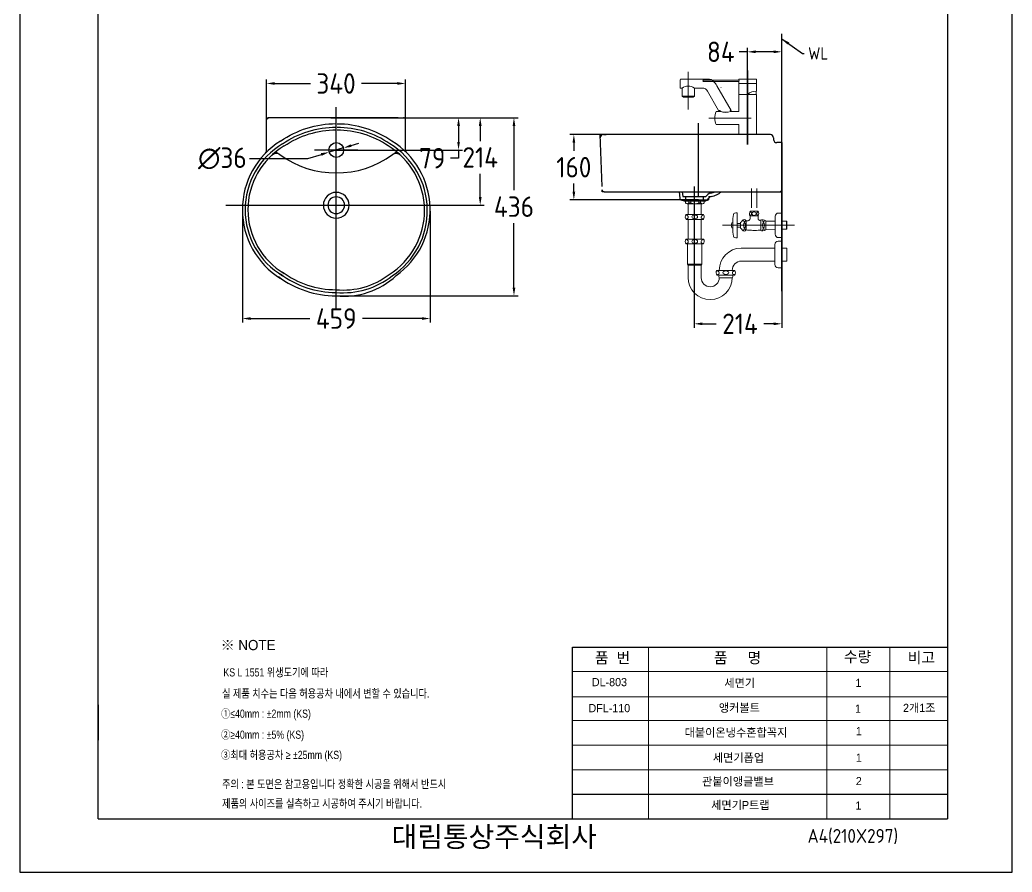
# Model space of a CAD drawing. Header units: millimetres. Extents: x 2401 to 4826, y 45 to 3475.
# Drawn here: x 2401 to 4826, y 45 to 2129 of the extents above; entities that cross this region are included whole.
import ezdxf
from ezdxf.lldxf.tags import DXFTag

# ---------------------------------------------------------------- set-up
doc = ezdxf.new("R2010")
doc.units = ezdxf.units.MM
doc.header["$LTSCALE"] = 0.2
for name, color, linetype in [('2', 2, 'HIDDEN'), ('CENTER', 2, 'CENTER'), ('GAIKEI', 7, 'Continuous'), ('NITENSASEN', 7, 'PHANTOM2'), ('YA', 7, 'Continuous')]:
    doc.layers.add(name, color=color, linetype=linetype)
for name, color, linetype, lineweight in [('4-in', 41, 'HIDDEN', 9), ('AM_4', 40, 'Continuous', 13), ('AM_7', 4, 'AM_ISO08W050', 9), ('DIM', 3, 'Continuous', 15), ('OUTLINE', 11, 'Continuous', 35)]:
    doc.layers.add(name, color=color, linetype=linetype, lineweight=lineweight)
doc.styles.add('MtXpl_', font='')
doc.styles.get("Standard").update_dxf_attribs({"font": 'ISOCP.SHX', "bigfont": 'WHGTXT.SHX'})
doc.styles.add('굴림', font='')
doc.styles.add('스타일1', font='txt.shx', dxfattribs={"bigfont": 'ghs.shx'})
doc.styles.get('MtXpl_').set_extended_font_data('Gulim')
doc.styles.get('굴림').set_extended_font_data('援대┝')
tags = doc.linetypes.add('AM_ISO08W050', pattern=[18, 12, -1.5, 3, -1.5]).pattern_tags.tags
tags[10:11] = [DXFTag(74, 4), DXFTag(75, 0), DXFTag(340, '0'), DXFTag(46, 1.0), DXFTag(50, 0.0), DXFTag(44, 0.0), DXFTag(45, 0.0)]
tags[8:9] = [DXFTag(74, 4), DXFTag(75, 0), DXFTag(340, '0'), DXFTag(46, 1.0), DXFTag(50, 0.0), DXFTag(44, 0.0), DXFTag(45, 0.0)]
tags[6:7] = [DXFTag(74, 4), DXFTag(75, 0), DXFTag(340, '0'), DXFTag(46, 1.0), DXFTag(50, 0.0), DXFTag(44, 0.0), DXFTag(45, 0.0)]
tags[4:5] = [DXFTag(74, 4), DXFTag(75, 0), DXFTag(340, '0'), DXFTag(46, 1.0), DXFTag(50, 0.0), DXFTag(44, 0.0), DXFTag(45, 0.0)]
tags = doc.linetypes.add('AM_ISO08W050x2', pattern=[9, 6, -0.75, 1.5, -0.75]).pattern_tags.tags
tags[10:11] = [DXFTag(74, 4), DXFTag(75, 0), DXFTag(340, '0'), DXFTag(46, 1.0), DXFTag(50, 0.0), DXFTag(44, 0.0), DXFTag(45, 0.0)]
tags[8:9] = [DXFTag(74, 4), DXFTag(75, 0), DXFTag(340, '0'), DXFTag(46, 1.0), DXFTag(50, 0.0), DXFTag(44, 0.0), DXFTag(45, 0.0)]
tags[6:7] = [DXFTag(74, 4), DXFTag(75, 0), DXFTag(340, '0'), DXFTag(46, 1.0), DXFTag(50, 0.0), DXFTag(44, 0.0), DXFTag(45, 0.0)]
tags[4:5] = [DXFTag(74, 4), DXFTag(75, 0), DXFTag(340, '0'), DXFTag(46, 1.0), DXFTag(50, 0.0), DXFTag(44, 0.0), DXFTag(45, 0.0)]
tags = doc.linetypes.add('CENTER', pattern=[50.8, 31.75, -6.35, 6.35, -6.35]).pattern_tags.tags
tags[10:11] = [DXFTag(74, 4), DXFTag(75, 0), DXFTag(340, '0'), DXFTag(46, 1.0), DXFTag(50, 0.0), DXFTag(44, 0.0), DXFTag(45, 0.0)]
tags[8:9] = [DXFTag(74, 4), DXFTag(75, 0), DXFTag(340, '0'), DXFTag(46, 1.0), DXFTag(50, 0.0), DXFTag(44, 0.0), DXFTag(45, 0.0)]
tags[6:7] = [DXFTag(74, 4), DXFTag(75, 0), DXFTag(340, '0'), DXFTag(46, 1.0), DXFTag(50, 0.0), DXFTag(44, 0.0), DXFTag(45, 0.0)]
tags[4:5] = [DXFTag(74, 4), DXFTag(75, 0), DXFTag(340, '0'), DXFTag(46, 1.0), DXFTag(50, 0.0), DXFTag(44, 0.0), DXFTag(45, 0.0)]
tags = doc.linetypes.add('CENTER2', pattern=[28.575, 19.05, -3.175, 3.175, -3.175]).pattern_tags.tags
tags[10:11] = [DXFTag(74, 4), DXFTag(75, 0), DXFTag(340, '0'), DXFTag(46, 1.0), DXFTag(50, 0.0), DXFTag(44, 0.0), DXFTag(45, 0.0)]
tags[8:9] = [DXFTag(74, 4), DXFTag(75, 0), DXFTag(340, '0'), DXFTag(46, 1.0), DXFTag(50, 0.0), DXFTag(44, 0.0), DXFTag(45, 0.0)]
tags[6:7] = [DXFTag(74, 4), DXFTag(75, 0), DXFTag(340, '0'), DXFTag(46, 1.0), DXFTag(50, 0.0), DXFTag(44, 0.0), DXFTag(45, 0.0)]
tags[4:5] = [DXFTag(74, 4), DXFTag(75, 0), DXFTag(340, '0'), DXFTag(46, 1.0), DXFTag(50, 0.0), DXFTag(44, 0.0), DXFTag(45, 0.0)]
tags = doc.linetypes.add('HIDDEN', pattern=[9.525, 6.35, -3.175]).pattern_tags.tags
tags[6:7] = [DXFTag(74, 4), DXFTag(75, 0), DXFTag(340, '0'), DXFTag(46, 1.0), DXFTag(50, 0.0), DXFTag(44, 0.0), DXFTag(45, 0.0)]
tags[4:5] = [DXFTag(74, 4), DXFTag(75, 0), DXFTag(340, '0'), DXFTag(46, 1.0), DXFTag(50, 0.0), DXFTag(44, 0.0), DXFTag(45, 0.0)]
tags = doc.linetypes.add('PHANTOM2', pattern=[31.75, 15.875, -3.175, 3.175, -3.175, 3.175, -3.175]).pattern_tags.tags
tags[14:15] = [DXFTag(74, 4), DXFTag(75, 0), DXFTag(340, '0'), DXFTag(46, 1.0), DXFTag(50, 0.0), DXFTag(44, 0.0), DXFTag(45, 0.0)]
tags[12:13] = [DXFTag(74, 4), DXFTag(75, 0), DXFTag(340, '0'), DXFTag(46, 1.0), DXFTag(50, 0.0), DXFTag(44, 0.0), DXFTag(45, 0.0)]
tags[10:11] = [DXFTag(74, 4), DXFTag(75, 0), DXFTag(340, '0'), DXFTag(46, 1.0), DXFTag(50, 0.0), DXFTag(44, 0.0), DXFTag(45, 0.0)]
tags[8:9] = [DXFTag(74, 4), DXFTag(75, 0), DXFTag(340, '0'), DXFTag(46, 1.0), DXFTag(50, 0.0), DXFTag(44, 0.0), DXFTag(45, 0.0)]
tags[6:7] = [DXFTag(74, 4), DXFTag(75, 0), DXFTag(340, '0'), DXFTag(46, 1.0), DXFTag(50, 0.0), DXFTag(44, 0.0), DXFTag(45, 0.0)]
tags[4:5] = [DXFTag(74, 4), DXFTag(75, 0), DXFTag(340, '0'), DXFTag(46, 1.0), DXFTag(50, 0.0), DXFTag(44, 0.0), DXFTag(45, 0.0)]
doc.dimstyles.get("Standard").update_dxf_attribs({"dimscale": 10, "dimtxt": 3, "dimasz": 2, "dimexe": 1, "dimexo": 0, "dimgap": 1, "dimtad": 0, "dimtih": 1, "dimtoh": 1, "dimdec": 0, "dimdsep": 46, "dimtxsty": 'Standard', "dimcen": 2, "dimadec": 0, "dimazin": 0, "dimtfac": 1, "dimtdec": 4, "dimtmove": 0, "dimatfit": 3, "dimfxl": 0, "dimtolj": 1, "dimtzin": 0, "dimarcsym": 0})

# ---------------------------------------------------------------- blocks, each defined once
blk = doc.blocks.new('*D21')
at = {"layer": 'Defpoints', "color": 0, "linetype": 'Continuous'}
for p in [(3343.6, 1973.4), (3003.6, 1889.7), (3343.6, 1889.7)]:
    blk.add_point(p, dxfattribs=at)
at = {"layer": 'GAIKEI', "color": 0, "linetype": 'Continuous', "lineweight": -2}
for p, q in [((3003.6, 1889.7), (3003.6, 1983.4)), ((3023.6, 1973.4), (3111.1, 1973.4)), ((3323.6, 1973.4), (3236.1, 1973.4)), ((3343.6, 1889.7), (3343.6, 1983.4))]:
    blk.add_line(p, q, dxfattribs=at)
at = {"layer": 'GAIKEI', "color": 0, "linetype": 'Continuous'}
for points in [[(3023.6, 1976.8), (3023.6, 1970.1), (3003.6, 1973.4)], [(3323.6, 1976.8), (3323.6, 1970.1), (3343.6, 1973.4)]]:
    blk.add_solid(points, dxfattribs=at)
at = {"layer": 'GAIKEI', "color": 0, "linetype": 'Continuous', "insert": (3173.6, 1973.4), "char_height": 50, "attachment_point": 5}
blk.add_mtext('\\A1;340', dxfattribs=at)
blk = doc.blocks.new('*D13')
at = {"layer": 'Defpoints', "color": 0, "linetype": 'Continuous'}
for p in [(3174.1, 1889.7), (3174.6, 1454.1), (3608.5, 1454.1)]:
    blk.add_point(p, dxfattribs=at)
at = {"layer": 'GAIKEI', "color": 0, "linetype": 'Continuous', "lineweight": -2}
for p, q in [((3174.1, 1889.7), (3618.5, 1889.7)), ((3608.5, 1869.7), (3608.5, 1712.2)), ((3608.5, 1474.1), (3608.5, 1632.2)), ((3174.6, 1454.1), (3618.5, 1454.1))]:
    blk.add_line(p, q, dxfattribs=at)
at = {"layer": 'GAIKEI', "color": 0, "linetype": 'Continuous'}
for points in [[(3605.2, 1869.7), (3611.8, 1869.7), (3608.5, 1889.7)], [(3605.2, 1474.1), (3611.8, 1474.1), (3608.5, 1454.1)]]:
    blk.add_solid(points, dxfattribs=at)
at = {"layer": 'GAIKEI', "color": 0, "linetype": 'Continuous', "insert": (3608.5, 1672.2), "char_height": 50, "attachment_point": 5}
blk.add_mtext('\\A1;436', dxfattribs=at)
blk = doc.blocks.new('*D14')
at = {"layer": 'Defpoints', "color": 0, "linetype": 'Continuous'}
for p in [(2944.6, 1664.7), (3403.6, 1661.5), (3403.6, 1398.7)]:
    blk.add_point(p, dxfattribs=at)
at = {"layer": 'GAIKEI', "color": 0, "linetype": 'Continuous', "lineweight": -2}
for p, q in [((2944.6, 1664.7), (2944.6, 1388.7)), ((3403.6, 1661.5), (3403.6, 1388.7)), ((2964.6, 1398.7), (3109.8, 1398.7)), ((3383.6, 1398.7), (3238.4, 1398.7))]:
    blk.add_line(p, q, dxfattribs=at)
at = {"layer": 'GAIKEI', "color": 0, "linetype": 'Continuous'}
for points in [[(2964.6, 1402), (2964.6, 1395.3), (2944.6, 1398.7)], [(3383.6, 1402), (3383.6, 1395.3), (3403.6, 1398.7)]]:
    blk.add_solid(points, dxfattribs=at)
at = {"layer": 'GAIKEI', "color": 0, "linetype": 'Continuous', "insert": (3174.1, 1398.7), "char_height": 50, "attachment_point": 5}
blk.add_mtext('\\A1;459', dxfattribs=at)
blk = doc.blocks.new('*D15')
at = {"layer": 'Defpoints', "color": 0, "linetype": 'Continuous'}
for p in [(3174.1, 1889.7), (3174.1, 1675.7), (3526, 1675.7)]:
    blk.add_point(p, dxfattribs=at)
at = {"layer": 'GAIKEI', "color": 0, "linetype": 'Continuous', "lineweight": -2}
for p, q in [((3174.1, 1889.7), (3536, 1889.7)), ((3526, 1869.7), (3526, 1832.7)), ((3526, 1695.7), (3526, 1752.7)), ((3174.1, 1675.7), (3536, 1675.7))]:
    blk.add_line(p, q, dxfattribs=at)
at = {"layer": 'GAIKEI', "color": 0, "linetype": 'Continuous'}
for points in [[(3522.7, 1869.7), (3529.4, 1869.7), (3526, 1889.7)], [(3522.7, 1695.7), (3529.4, 1695.7), (3526, 1675.7)]]:
    blk.add_solid(points, dxfattribs=at)
at = {"layer": 'GAIKEI', "color": 0, "linetype": 'Continuous', "insert": (3526, 1792.7), "char_height": 50, "attachment_point": 5}
blk.add_mtext('\\A1;214', dxfattribs=at)
blk = doc.blocks.new('*D16')
at = {"layer": 'Defpoints', "color": 0, "linetype": 'Continuous'}
for p in [(4049.1, 1721.7), (4263.1, 1721.7), (4049.1, 1385.8)]:
    blk.add_point(p, dxfattribs=at)
at = {"layer": 'GAIKEI', "color": 0, "linetype": 'Continuous', "lineweight": -2}
for p, q in [((4049.1, 1721.7), (4049.1, 1375.8)), ((4263.1, 1721.7), (4263.1, 1375.8)), ((4069.1, 1385.8), (4103, 1385.8)), ((4243.1, 1385.8), (4219.3, 1385.8))]:
    blk.add_line(p, q, dxfattribs=at)
at = {"layer": 'GAIKEI', "color": 0, "linetype": 'Continuous'}
for points in [[(4069.1, 1389.2), (4069.1, 1382.5), (4049.1, 1385.8)], [(4243.1, 1389.2), (4243.1, 1382.5), (4263.1, 1385.8)]]:
    blk.add_solid(points, dxfattribs=at)
at = {"layer": 'GAIKEI', "color": 0, "linetype": 'Continuous', "insert": (4161.1, 1385.8), "char_height": 50, "attachment_point": 5}
blk.add_mtext('\\A1;214', dxfattribs=at)
blk = doc.blocks.new('*D17')
at = {"layer": 'Defpoints', "color": 0, "linetype": 'Continuous'}
for p in [(4059.1, 1848.7), (3754.9, 1688.7), (4059.2, 1688.7)]:
    blk.add_point(p, dxfattribs=at)
at = {"layer": 'GAIKEI', "color": 0, "linetype": 'Continuous', "lineweight": -2}
for p, q in [((4059.1, 1848.7), (3744.9, 1848.7)), ((3754.9, 1828.7), (3754.9, 1808.7)), ((3754.9, 1708.7), (3754.9, 1728.7)), ((4059.2, 1688.7), (3744.9, 1688.7))]:
    blk.add_line(p, q, dxfattribs=at)
at = {"layer": 'GAIKEI', "color": 0, "linetype": 'Continuous'}
for points in [[(3751.6, 1828.7), (3758.2, 1828.7), (3754.9, 1848.7)], [(3751.6, 1708.7), (3758.2, 1708.7), (3754.9, 1688.7)]]:
    blk.add_solid(points, dxfattribs=at)
at = {"layer": 'GAIKEI', "color": 0, "linetype": 'Continuous', "insert": (3754.9, 1768.7), "char_height": 50, "attachment_point": 5}
blk.add_mtext('\\A1;160', dxfattribs=at)
blk = doc.blocks.new('*D18')
at = {"layer": 'Defpoints', "color": 0, "linetype": 'Continuous'}
for p in [(3161.1, 1889.7), (3161.1, 1810.7), (3473.1, 1810.7)]:
    blk.add_point(p, dxfattribs=at)
at = {"layer": 'GAIKEI', "color": 0, "linetype": 'Continuous', "lineweight": -2}
for p, q in [((3161.1, 1889.7), (3483.1, 1889.7)), ((3473.1, 1869.7), (3473.1, 1830.7)), ((3161.1, 1810.7), (3483.1, 1810.7)), ((3473.1, 1810.7), (3473.1, 1790.7)), ((3473.1, 1790.7), (3453.1, 1790.7))]:
    blk.add_line(p, q, dxfattribs=at)
at = {"layer": 'GAIKEI', "color": 0, "linetype": 'Continuous'}
for points in [[(3469.7, 1869.7), (3476.4, 1869.7), (3473.1, 1889.7)], [(3469.7, 1830.7), (3476.4, 1830.7), (3473.1, 1810.7)]]:
    blk.add_solid(points, dxfattribs=at)
at = {"layer": 'GAIKEI', "color": 0, "linetype": 'Continuous', "insert": (3408.8, 1790.7), "char_height": 50, "attachment_point": 5}
blk.add_mtext('\\A1;79', dxfattribs=at)
blk = doc.blocks.new('*D19')
at = {"layer": 'Defpoints', "color": 0, "linetype": 'Continuous'}
for p in [(3156.8, 1805.6), (3191.4, 1815.8)]:
    blk.add_point(p, dxfattribs=at)
at = {"layer": 'GAIKEI', "color": 0, "linetype": 'Continuous', "lineweight": -2}
for p, q in [((3210.5, 1821.5), (3229.7, 1827.2)), ((3105, 1790.2), (3137.7, 1799.9)), ((3191.4, 1815.8), (3156.8, 1805.6)), ((2962, 1790.2), (3105, 1790.2))]:
    blk.add_line(p, q, dxfattribs=at)
at = {"layer": 'GAIKEI', "color": 0, "linetype": 'Continuous'}
for points in [[(3209.6, 1824.7), (3211.5, 1818.3), (3191.4, 1815.8)], [(3136.7, 1803.1), (3138.6, 1796.7), (3156.8, 1805.6)]]:
    blk.add_solid(points, dxfattribs=at)
at = {"layer": 'GAIKEI', "color": 0, "linetype": 'Continuous', "insert": (2895.8, 1790.2), "char_height": 50, "attachment_point": 5}
blk.add_mtext('\\A1;∅36', dxfattribs=at)
blk = doc.blocks.new('*D20')
at = {"layer": 'Defpoints', "color": 0, "linetype": 'Continuous'}
for p in [(4179.1, 2050.8), (4179.1, 1824), (4263.1, 1824)]:
    blk.add_point(p, dxfattribs=at)
at = {"layer": 'GAIKEI', "color": 0, "linetype": 'Continuous', "lineweight": -2}
for p, q in [((4179.1, 2050.8), (4159.1, 2050.8)), ((4179.1, 1824), (4179.1, 2060.8)), ((4243.1, 2050.8), (4199.1, 2050.8)), ((4263.1, 1824), (4263.1, 2060.8))]:
    blk.add_line(p, q, dxfattribs=at)
at = {"layer": 'GAIKEI', "color": 0, "linetype": 'Continuous'}
for points in [[(4199.1, 2054.2), (4199.1, 2047.5), (4179.1, 2050.8)], [(4243.1, 2054.2), (4243.1, 2047.5), (4263.1, 2050.8)]]:
    blk.add_solid(points, dxfattribs=at)
at = {"layer": 'GAIKEI', "color": 0, "linetype": 'Continuous', "insert": (4114.1, 2050.8), "char_height": 50, "attachment_point": 5}
blk.add_mtext('\\A1;84', dxfattribs=at)

msp = doc.modelspace()

# ---------------------------------------------------------------- linework, layer by layer
for p, q in [((3003.6, 1889.7), (3009.6, 1889.7)), ((3338.6, 1889.7), (3343.6, 1889.7)), ((3827.5, 1848.7), (3834.1, 1848.7)), ((3343.6, 1810), (3343.6, 1813.5)), ((3824.1, 1708.7), (3824, 1713.5)), ((3829, 1708.7), (3824.1, 1708.7))]:
    msp.add_line(p, q)
at = {"color": 0}
for p, q in [((4258.1, 1708.7), (4263.1, 1708.7)), ((4263.1, 1713.7), (4263.1, 1708.7)), ((4013.7, 1693.1), (4014.1, 1688.7)), ((4018.6, 1688.7), (4014.1, 1688.7)), ((4079.7, 1688.7), (4084.1, 1688.7)), ((4085, 1696.7), (4084.1, 1688.7))]:
    msp.add_line(p, q, dxfattribs=at)
for start, end in [(231.1161, 234.0148), (305.9852, 308.8297)]:
    msp.add_arc((3174.1, 1989.4), 234.7, start, end)
for centre, radius, start, end in [((4079.7, 1693.7), 5, 340.3475, 353.7464), ((4083.1, 1746.7), 50, 272.1845, 278.7189)]:
    msp.add_arc(centre, radius, start, end, dxfattribs=at)
at = {"layer": '4-in', "color": 0, "linetype": 'HIDDEN'}
for p, q in [((4189.2, 1716.7), (4189.2, 1669)), ((4201.9, 1716.7), (4201.9, 1669)), ((4022.5, 1687.3), (4022.7, 1687.1)), ((4022.7, 1687.1), (4078.4, 1687.1)), ((4023.7, 1685.5), (4022.7, 1687.1)), ((4077.4, 1685.5), (4023.7, 1685.5)), ((4028, 1685.5), (4028, 1681.8)), ((4031.5, 1679.1), (4069.7, 1679.1)), ((4036.2, 1681.2), (4032.5, 1679.1)), ((4034.4, 1652.9), (4034.4, 1679.9)), ((4036.2, 1685.5), (4036.2, 1681.2)), ((4041, 1681.2), (4036.2, 1681.2)), ((4041, 1681.2), (4041, 1685.5)), ((4060.1, 1681.2), (4060.1, 1685.5)), ((4060.1, 1681.2), (4064.8, 1681.2)), ((4064.8, 1685.5), (4064.8, 1681.2)), ((4064.8, 1681.2), (4068.6, 1679.1)), ((4066.2, 1652.9), (4066.2, 1679.9)), ((4073.1, 1685.5), (4073.1, 1681.8)), ((4077.4, 1685.5), (4078.3, 1687)), ((4078.5, 1687.2), (4078.3, 1687)), ((4028.8, 1652.9), (4071.7, 1652.9)), ((4153.8, 1657.4), (4153.8, 1626.6)), ((4185.8, 1649.4), (4185.8, 1643.1)), ((4185.8, 1649.4), (4195.5, 1649.4)), ((4195.5, 1661), (4186.6, 1661)), ((4195.5, 1661), (4204.4, 1661)), ((4205.3, 1649.4), (4195.5, 1649.4)), ((4205.3, 1649.4), (4205.3, 1643.1)), ((4263.3, 1656.6), (4255.3, 1656.6)), ((4263.3, 1656.6), (4263.3, 1596.6)), ((4029.1, 1641), (4071.5, 1641)), ((4034.4, 1592.8), (4034.4, 1641)), ((4066.2, 1592.8), (4066.2, 1641)), ((4143.5, 1632.9), (4140.9, 1632.9)), ((4143.5, 1632.9), (4143.5, 1626.6)), ((4143.5, 1620.4), (4143.5, 1626.6)), ((4162.6, 1631.4), (4153.8, 1631.4)), ((4153.8, 1595.8), (4153.8, 1626.6)), ((4162.6, 1633.3), (4162.6, 1626.6)), ((4162.6, 1619.9), (4162.6, 1626.6)), ((4180.9, 1637.9), (4175.9, 1637.9)), ((4175.9, 1626.6), (4175.9, 1637.9)), ((4175.9, 1626.6), (4175.9, 1615.3)), ((4212.1, 1613.8), (4212.1, 1639.6)), ((4224.5, 1636.9), (4247.3, 1636.9)), ((4224.5, 1636.5), (4224.5, 1626.6)), ((4224.5, 1616.8), (4224.5, 1626.6)), ((4247.3, 1626.6), (4247.3, 1648.6)), ((4247.3, 1626.6), (4247.3, 1604.6)), ((4263.2, 1636.4), (4274.8, 1635.9)), ((4263.3, 1636.9), (4275.3, 1636.4)), ((4274.8, 1617.3), (4274.8, 1635.9)), ((4275.3, 1616.9), (4275.3, 1636.4)), ((4143.5, 1620.4), (4140.9, 1620.4)), ((4162.6, 1621.9), (4153.8, 1621.9)), ((4224.5, 1616.4), (4247.3, 1615.6)), ((4263.2, 1616.9), (4274.8, 1617.3)), ((4263.3, 1616.4), (4275.3, 1616.9)), ((4028.8, 1592.8), (4071.7, 1592.8)), ((4029.1, 1581), (4071.5, 1581)), ((4033, 1581), (4033, 1531.4)), ((4067.6, 1581), (4067.6, 1531.4)), ((4246.5, 1579.5), (4246.5, 1530.5)), ((4263.3, 1587.5), (4254.5, 1587.5)), ((4263.3, 1596.6), (4255.3, 1596.6)), ((4263.3, 1587.5), (4263.3, 1522.5)), ((4246.5, 1570.9), (4163.5, 1570.9)), ((4263.3, 1570.9), (4275.3, 1570.9)), ((4275.3, 1570.9), (4275.3, 1539.2)), ((4033, 1531.4), (4050.3, 1531.4)), ((4033, 1531.4), (4034.3, 1529.5)), ((4034.4, 1499.3), (4034.4, 1529.3)), ((4050.3, 1529.2), (4034.7, 1529.2)), ((4067.6, 1531.4), (4050.3, 1531.4)), ((4050.3, 1529.2), (4065.9, 1529.2)), ((4066.2, 1498.9), (4066.2, 1529.3)), ((4067.6, 1531.4), (4066.3, 1529.5)), ((4246.5, 1539.2), (4163.8, 1539.2)), ((4263.3, 1539.2), (4275.3, 1539.2)), ((4104.4, 1516.5), (4148.2, 1516.5)), ((4104.6, 1504.7), (4147.9, 1504.7)), ((4263.3, 1522.5), (4254.5, 1522.5)), ((4263.3, 1524.2), (4263.3, 1524.2)), ((4142.6, 1498.5), (4109.9, 1498.5))]:
    msp.add_line(p, q, dxfattribs=at)
for centre, radius, start, end in [((4023.3, 1687.9), 1, 170.7155, 219.8174), ((4034.8, 1687), 8.53, 217.11, 247.1635), ((4050.3, 1700.6), 21.5, 244.2713, 270.3415), ((4050.8, 1700.6), 21.5, 269.5271, 295.5973), ((4066.3, 1686.9), 8.53, 293.4537, 322.7587), ((4077.8, 1687.9), 1, 320.0512, 4.3747), ((4038.3, 1647.1), 11.1, 148.8113, 213.3669), ((4027.9, 1643.7), 8.15, 51.0291, 87.0955), ((4030.2, 1646.6), 4.44, 9.1834, 50.9041), ((4070.4, 1646.6), 4.44, 129.0959, 170.8166), ((4072.7, 1643.7), 8.15, 92.9045, 128.9709), ((4062.3, 1647.1), 11.1, 326.6331, 31.1887), ((4290.9, 1632.4), 147.4, 171.8425, 179.8347), ((4149.6, 1651.9), 4.86, 109.8782, 162.436), ((4152.2, 1648.4), 9.1, 79.9088, 117.8131), ((4193.4, 1654.7), 9.25, 136.9454, 214.442), ((4184, 1655.4), 5.13, 284.2499, 66.949), ((4207, 1655.4), 5.13, 113.051, 255.7501), ((4197.6, 1654.7), 9.25, 325.558, 43.0546), ((4255.3, 1648.6), 8, 90, 180), ((4027.9, 1653.7), 11.5, 272.4639, 293.4458), ((4031, 1646.6), 3.63, 293.5002, 333.5642), ((4028.4, 1647.1), 6.17, 339.6302, 2.3089), ((4072.2, 1647.1), 6.17, 177.6911, 200.3698), ((4069.6, 1646.6), 3.63, 206.4358, 246.4998), ((4072.7, 1653.7), 11.5, 246.5542, 267.5361), ((4152.9, 1627.2), 13.2, 154.8755, 182.9989), ((4152.9, 1626), 13.2, 177.0011, 205.1245), ((4153.2, 1645.5), 15.4, 307.7279, 330.5375), ((4171.3, 1635), 5.5, 32.0635, 147.9365), ((4179.8, 1643.7), 5.97, 280.5078, 353.7104), ((4211.2, 1643.7), 5.97, 186.2896, 222.8818), ((4209, 1641.7), 3, 222.8818, 292.2868), ((4215.9, 1625), 15.1, 57.3757, 112.2868), ((4223.2, 1636.6), 1.34, 351.8695, 51.75), ((4290.9, 1620.8), 147.4, 180.1653, 188.1575), ((4153.2, 1607.7), 15.4, 29.4625, 52.2721), ((4171.3, 1618.2), 5.5, 212.0635, 327.9365), ((4204.4, 2078.7), 464.3, 266.4868, 268.1143), ((4196.6, 1645.3), 31.5, 256.2428, 279.2232), ((4211.6, 1556.9), 58.1, 93.0431, 99.8068), ((4208.6, 1611.9), 3, 63.6793, 93.0431), ((4216.2, 1627.2), 14.1, 243.6793, 303.6931), ((4223.2, 1616.6), 1.34, 308.25, 8.1305), ((4255.3, 1604.6), 8, 180, 270), ((4038.3, 1587.1), 11.1, 148.8113, 213.3669), ((4027.9, 1583.7), 8.15, 51.0291, 87.0955), ((4027.9, 1593.7), 11.5, 272.4639, 293.4458), ((4031, 1586.5), 3.63, 293.5002, 333.5642), ((4030.2, 1586.6), 4.44, 9.1834, 50.9041), ((4028.4, 1587), 6.17, 339.6302, 2.3089), ((4070.4, 1586.6), 4.44, 129.0959, 170.8166), ((4072.2, 1587), 6.17, 177.6911, 200.3698), ((4069.6, 1586.5), 3.63, 206.4358, 246.4998), ((4072.7, 1583.7), 8.15, 92.9045, 128.9709), ((4072.7, 1593.7), 11.5, 246.5542, 267.5361), ((4062.3, 1587.1), 11.1, 326.6331, 31.1887), ((4149.6, 1601.3), 4.86, 197.564, 250.1218), ((4152.2, 1604.8), 9.1, 242.1869, 280.0912), ((4254.5, 1579.5), 8, 90, 180), ((4164.3, 1517), 53.9, 90.7806, 180.5464), ((4034.7, 1529.7), 0.5, 213.0349, 270), ((4065.9, 1529.7), 0.5, 270, 326.9651), ((4164.3, 1517), 22.1, 91.2181, 181.3307), ((4254.5, 1530.5), 8, 180, 270), ((4113.8, 1510.8), 11.1, 148.8113, 213.3669), ((4103.4, 1507.4), 8.15, 51.0291, 87.0955), ((4103.4, 1517.4), 11.5, 272.4639, 293.4458), ((4106.5, 1510.2), 3.63, 293.5002, 333.5642), ((4105.7, 1510.3), 4.44, 9.1834, 50.9041), ((4114.3, 1501.6), 5.35, 144.5444, 214.9279), ((4104, 1510.7), 6.17, 339.6302, 2.3089), ((4146.8, 1510.3), 4.44, 129.0959, 170.8166), ((4148.6, 1510.7), 6.17, 177.6911, 200.3698), ((4138.2, 1501.6), 5.35, 325.0721, 35.4556), ((4146, 1510.2), 3.63, 206.4358, 246.4998), ((4149.1, 1507.4), 8.15, 92.9045, 128.9709), ((4149.1, 1517.4), 11.5, 246.5542, 267.5361), ((4138.7, 1510.8), 11.1, 326.6331, 31.1887), ((4088.3, 1499), 53.9, 180, 0), ((4088.3, 1498.5), 22.1, 180, 0)]:
    msp.add_arc(centre, radius, start, end, dxfattribs=at)
for centre, major_axis, ratio in [((4050.3, 1647.1), (-7.06, 0), 0.634714), ((4172.1, 1626.7), (0.07, -6.46), 0.383483), ((4218.4, 1626.7), (0.07, -6.46), 0.383483), ((4050.3, 1587.1), (-7.06, 0), 0.634714), ((4126.3, 1510.8), (-7.06, 0), 0.634714)]:
    msp.add_ellipse(centre, major_axis=major_axis, ratio=ratio, dxfattribs=at)
for centre, major_axis, ratio, start_param, end_param in [((4195.4, 1655.1), (-5.34, 0), 0.813611, -4.712389, 1.570796), ((4172.3, 1641.7), (0.07, -6.46), 0.383483, 4.9223, 7.474632), ((4218.7, 1641.7), (0.07, -6.46), 0.383483, 4.967368, 7.446372), ((4172.1, 1612), (0.07, -6.46), 0.383483, 1.82765, 4.567783), ((4218.4, 1612), (0.07, -6.46), 0.383483, 1.86121, 4.535285)]:
    msp.add_ellipse(centre, major_axis=major_axis, ratio=ratio, start_param=start_param, end_param=end_param, dxfattribs=at)
at = {"layer": 'AM_4', "color": 0}
for p, q in [((4014.6, 1963), (4014.6, 1982.3)), ((4082.6, 1984.3), (4016.6, 1984.3)), ((4126.1, 1981.9), (4071.3, 1981.9)), ((4126.1, 1978.5), (4071.3, 1978.5)), ((4139.6, 1907.7), (4104.8, 1967.9)), ((4158.1, 1981.9), (4126.1, 1981.9)), ((4158.1, 1978.5), (4126.1, 1978.5)), ((4158.1, 1983.7), (4201.1, 1983.7)), ((4158.1, 1981.9), (4158.1, 1983.7)), ((4158.1, 1946.7), (4158.1, 1978.5)), ((4158.1, 1973.7), (4201.1, 1973.7)), ((4201.1, 1954.2), (4201.1, 1983.7)), ((4019.6, 1962), (4015.6, 1962)), ((4019.6, 1942.7), (4019.6, 1962)), ((4022.6, 1939.7), (4019.6, 1942.7)), ((4049.6, 1942.7), (4019.6, 1942.7)), ((4046.6, 1939.7), (4049.6, 1942.7)), ((4070.9, 1962), (4049.6, 1962)), ((4049.6, 1942.7), (4049.6, 1962)), ((4049.6, 1961.7), (4049.6, 1962)), ((4108.7, 1907.2), (4081.5, 1954.4)), ((4158.1, 1904.7), (4158.1, 1946.7)), ((4158.1, 1946.7), (4201.1, 1946.7)), ((4200.2, 1946.7), (4200.2, 1954.2)), ((4201.1, 1848.7), (4201.1, 1946.7)), ((4046.6, 1939.7), (4022.6, 1939.7)), ((4103.1, 1904.7), (4113.6, 1904.7)), ((4112, 1907), (4109.1, 1907)), ((4113.6, 1904.7), (4112.5, 1906.7)), ((4137.9, 1904.7), (4137, 1906.2)), ((4139.2, 1907), (4137.4, 1907)), ((4137.9, 1904.7), (4158.1, 1904.7)), ((4103.1, 1872.7), (4158.1, 1872.7)), ((4158.1, 1848.7), (4158.1, 1872.7)), ((4158.1, 1848.7), (4201.1, 1848.7))]:
    msp.add_line(p, q, dxfattribs=at)
for centre, radius, start, end in [((4016.6, 1982.3), 2, 90, 180), ((4034.6, 1942.9), 24.2, 51.784, 128.216), ((4073, 1980.2), 2.44, 134.8765, 225.1235), ((4082.6, 1964.3), 20, 45.4376, 90), ((4061.5, 1942.9), 50, 30, 45.4376), ((4155.2, 1980.2), 3.38, 329.146, 30.854), ((4015.6, 1963), 1, 180, 270), ((4070.9, 1952), 10, 44.0107, 90), ((4061.5, 1942.9), 23, 30, 44.0107), ((4199.4, 1924.4), 29.9, 86.8087, 131.6507), ((4137.2, 1888.7), 37.7, 154.9006, 205.0994), ((4109.1, 1907.5), 0.5, 210, 270), ((4112, 1906.5), 0.5, 30, 90), ((4125.8, 1938.1), 35.1, 249.0884, 289.9304), ((4125.8, 1938.1), 35.6, 250.0696, 289.9304), ((4137.4, 1906.5), 0.5, 90, 210), ((4139.2, 1907.5), 0.5, 270, 30), ((4123.9, 1888.7), 2.41, 334.9006, 25.0994)]:
    msp.add_arc(centre, radius, start, end, dxfattribs=at)
at = {"layer": 'AM_4'}
msp.add_arc((4114.9, 1963.8), 0.5, 210, 270, dxfattribs=at)
at = {"layer": 'AM_7', "color": 0, "linetype": 'AM_ISO08W050x2'}
msp.add_line((4034.6, 1909.7), (4034.6, 2001.6), dxfattribs=at)
at = {"layer": 'AM_7', "color": 0}
for p, q in [((4084.6, 1888.7), (4188.1, 1888.7)), ((4294.1, 1626.6), (4118.1, 1626.6))]:
    msp.add_line(p, q, dxfattribs=at)
at = {"layer": 'CENTER'}
msp.add_line((4179.1, 2005), (4179.1, 1824), dxfattribs=at)
at = {"layer": 'CENTER', "color": 0}
for p, q in [((3174.1, 1423.7), (3174.1, 1915.6)), ((4059.1, 1876.7), (4059.1, 1695.6)), ((2904.1, 1675.7), (3444.1, 1675.7))]:
    msp.add_line(p, q, dxfattribs=at)
at = {"layer": 'CENTER', "color": 0, "linetype": 'CENTER2'}
msp.add_line((3227.2, 1810.7), (3121, 1810.7), dxfattribs=at)
at = {"layer": 'DIM', "color": 0}
for p, q in [((3937.1, 595.6), (3937.1, 175.6)), ((4373.1, 595.6), (4373.1, 175.6)), ((4527.1, 595.6), (4527.1, 175.6)), ((3751.6, 535.6), (4668.1, 535.6)), ((3751.6, 473.8), (4668.1, 473.8)), ((3751.6, 415.6), (4668.1, 415.6)), ((3751.6, 355.6), (4668.1, 355.6)), ((3751.6, 295.6), (4668.1, 295.6))]:
    msp.add_line(p, q, dxfattribs=at)
at = {"layer": 'GAIKEI'}
for p, q in [((4263.1, 1465.5), (4263.1, 2094.7)), ((3003.6, 1808.6), (3003.6, 1889.7)), ((3325.6, 1889.7), (3009.6, 1889.7)), ((3343.6, 1813.5), (3343.6, 1889.7)), ((3824, 1721.5), (3819.4, 1848.5)), ((3827.4, 1848.7), (3827.5, 1848.7)), ((4235.7, 1848.7), (3827.5, 1848.7)), ((4235.7, 1848.7), (4235.6, 1848.7)), ((4242.8, 1840.4), (4242.8, 1836.7)), ((4263.1, 1828.7), (4250.8, 1828.7)), ((4263.1, 1828.7), (4263.1, 1705.7)), ((3829, 1708.7), (4022, 1708.7))]:
    msp.add_line(p, q, dxfattribs=at)
at = {"layer": 'GAIKEI', "color": 0}
for p, q in [((4012, 1708.7), (4013.7, 1693.1)), ((4020, 1708.7), (4021.3, 1696.7)), ((4020.1, 1708.7), (4263.1, 1708.7)), ((4018.6, 1688.7), (4079.7, 1688.7)), ((4021.3, 1696.7), (4077.7, 1696.7)), ((4027.6, 1696.7), (4027.6, 1688.7)), ((4070.6, 1696.7), (4070.6, 1688.7))]:
    msp.add_line(p, q, dxfattribs=at)
at = {"layer": 'GAIKEI'}
for points in [[(3038.1, 1832.7, -0.149876), (3174.1, 1875.2, -0.918225)], [(3310.1, 1832.7, 0.151289), (3176.2, 1874.3, 0.918225)], [(3047.1, 1820.7, -0.148946), (3174.1, 1860.2, -0.162278)], [(3301.1, 1820.7, 0.150438), (3176.2, 1859.3, 0.162278)]]:
    msp.add_lwpolyline(points, format="xyb", dxfattribs=at)
msp.add_circle((3174.1, 1810.7), 18, dxfattribs=at)
msp.add_circle((3174.1, 1810.7), 18, dxfattribs=at)
for centre, radius, start, end in [((3010.5, 1882.5), 7.24, 97.1842, 162.4269), ((3338.6, 1884.7), 5, 0, 90), ((3827.4, 1840.7), 8, 90, 182.1211), ((4234.8, 1840.7), 8, 357.8789, 90), ((3142.3, 1664.7), 197.7, 121.8005, 238.1995), ((3139.3, 1664.7), 181.2, 120.5894, 239.4106), ((3205.7, 1662.9), 184.4, 301.9937, 58.838), ((3205.9, 1664.7), 197.7, 305.4171, 58.1995), ((4250.8, 1836.7), 8, 180, 270), ((2996.5, 1808.5), 7.12, 309.6105, 1.4758), ((3027.4, 1787.3), 15, 54.0148, 137.0445), ((3174.1, 1989.4), 234.7, 234.0148, 305.9852), ((3320.8, 1787.3), 15, 42.9555, 125.9852), ((3352.4, 1810.2), 8.81, 181.1452, 226.7754), ((3174.1, 1675.7), 31.5, 90, 270), ((3174.1, 1675.7), 31.5, 270, 90), ((3829, 1713.7), 5, 182.1211, 270), ((3174.1, 1675.7), 20.5, 90, 270), ((3174.1, 1675.7), 20.5, 270, 90), ((3173.7, 1689.2), 220, 233.1301, 270), ((3191.1, 1652.8), 184.5, 264.5829, 307.4829), ((3173.7, 1689.2), 235, 233.1301, 270), ((3192.3, 1641.7), 188.4, 264.3414, 312.8745)]:
    msp.add_arc(centre, radius, start, end, dxfattribs=at)
at = {"layer": 'GAIKEI', "color": 0}
for centre, radius, start, end in [((4091.9, 1689.3), 16, 98.6675, 152.5641), ((4083.1, 1746.7), 42, 278.7189, 295.3249), ((4083.1, 1746.7), 50, 278.7189, 310.5998), ((4258.1, 1713.7), 5, 270, 0), ((4018.6, 1693.7), 5, 186.2334, 270), ((4079.7, 1693.7), 5, 270, 340.3475), ((4091.9, 1689.3), 8, 98.7189, 160.3756)]:
    msp.add_arc(centre, radius, start, end, dxfattribs=at)
at = {"layer": 'NITENSASEN', "color": 0}
for points in [[(3043.1, 1826, -0.149378), (3174.1, 1866.9, -0.162278)], [(3305.1, 1826, 0.150832), (3176.2, 1866, 0.162278)]]:
    msp.add_lwpolyline(points, format="xyb", dxfattribs=at)
for centre, radius, start, end in [((3139.2, 1664.7), 187.8, 120.7921, 239.2079), ((3205.6, 1662.8), 191.2, 303.4647, 58.6431), ((3173.7, 1689.2), 226.7, 233.1301, 270), ((3191.5, 1653.8), 192.1, 264.6697, 308.4612)]:
    msp.add_arc(centre, radius, start, end, dxfattribs=at)
at = {"layer": 'OUTLINE', "color": 0}
for p, q in [((4018.8, 1688), (4081.8, 1688)), ((4084.8, 1691), (4086, 1691))]:
    msp.add_line(p, q, dxfattribs=at)
msp.add_arc((4084.8, 1688), 3, 90, 180, dxfattribs=at)
at = {"layer": 'YA', "color": 7}
for p, q in [((4668.1, 3355.6), (4668.1, 175.6)), ((2592.1, 175.6), (2592.1, 2285.4)), ((3751.6, 595.6), (4668.1, 595.6)), ((3751.6, 175.6), (3751.6, 595.6)), ((2592.1, 454.1), (2592.1, 367.6)), ((3751.6, 235.6), (4668.1, 235.6)), ((2592.1, 175.6), (4668.1, 175.6))]:
    msp.add_line(p, q, dxfattribs=at)
at = {"layer": 'YA', "color": 0}
msp.add_lwpolyline([(2400.7, 45.1), (4826.2, 45.1), (4826.2, 3475.5), (2400.7, 3475.5)], close=True, dxfattribs=at)

# ---------------------------------------------------------------- texts
at = {"color": 3, "style": '굴림', "width": 0.8}
for s, p in [('KS L 1551 위생도기에 따라', (2898.4, 523.6)), ('실 제품 치수는 다음 허용공차 내에서 변할 수 있습니다.', (2895, 471.9)), ('①≤40mm : ±2mm (KS)', (2892.7, 422.6)), ('②≥40mm : ±5%%% (KS)', (2892.7, 371.3)), ('③최대 허용공차 ≥ ±25mm (KS)', (2892.7, 321.8))]:
    msp.add_text(s, height=20, dxfattribs=at).set_placement(p)
at = {"color": 1, "style": '굴림', "width": 0.8}
for s, p in [('주의 : 본 도면은 참고용입니다 정확한 시공을 위해서 반드시', (2895, 250.3)), ('제품의 사이즈를 실측하고 시공하여 주시기 바랍니다.', (2895, 202.9))]:
    msp.add_text(s, height=20, dxfattribs=at).set_placement(p)
at = {"insert": (4327.5, 2061.9), "char_height": 30, "attachment_point": 1}
msp.add_mtext('WL', dxfattribs=at)
at = {"layer": '2', "style": 'MtXpl_'}
msp.add_text('※ NOTE', height=25, dxfattribs=at).set_placement((2891.6, 587.9))
at = {"layer": 'DIM', "color": 0, "attachment_point": 1, "style": '스타일1'}
for s, insert, char_height in [('{\\fGulim|b0|i0|c129|p50;품  번}', (3806.1, 582.6), 26.746), ('{\\fGulim|b0|i0|c129|p50;품     명}', (4097.1, 582.8), 26.746), ('{\\fGulim|b0|i0|c129|p50;수량}', (4414.9, 585), 26.746), ('{\\fGulim|b0|i0|c129|p50;비고}', (4570.9, 583.1), 26.746), ('{\\fGulim|b0|i0|c129|p50;1\\P}', (4443.2, 517.9), 20), ('{\\fGulim|b0|i0|c129|p50;1\\P}', (4442.2, 454.9), 20), ('{\\fGulim|b0|i0|c129|p50;1\\P}', (4444.1, 399.9), 20), ('{\\fGulim|b0|i0|c129|p50;1\\P}', (4444.2, 334.9), 20), ('{\\fGulim|b0|i0|c129|p50;2\\P}', (4444.2, 277.9), 20), ('{\\fGulim|b0|i0|c129|p50;1\\P}', (4443.2, 217.9), 20)]:
    msp.add_mtext(s, dxfattribs=dict(at, insert=insert, char_height=char_height))
for s, insert, char_height, width in [('{\\fGulim|b0|i0|c129|p50;DL-803}', (3799, 519.8), 20, 17), ('{\\fGulim|b0|i0|c129|p50;세면기}', (4122.7, 517.5), 20, 147), ('{\\fGulim|b0|i0|c129|p50;DFL-110}', (3790.8, 456.2), 20, 147), ('{\\fGulim|b0|i0|c129|p50;앵커볼트}', (4109.3, 457), 20, 212), ('{\\fGulim|b0|i0|c129|p50;2개1조}', (4559.5, 456.7), 20, 97.658), ('{\\fGulim|b0|i0|c129|p50;대붙이온냉수혼합꼭지}', (4025.7, 396.5), 20, 290), ('{\\fGulim|b0|i0|c129|p50;세면기폽업}', (4094.6, 334.8), 20, 315), ('{\\fGulim|b0|i0|c129|p50;관붙이앵글밸브}', (4068.3, 276.8), 20, 212), ('{\\fGulim|b0|i0|c129|p50;세면기P트랩}', (4090.5, 219.1), 20, 212), ('{\\fGulim|b0|i0|c129|p50;       대림통상주식회사\\P}', (3182.1, 156.8), 50, 1090)]:
    msp.add_mtext(s, dxfattribs=dict(at, insert=insert, char_height=char_height, width=width))
at = {"layer": 'YA', "color": 7}
msp.add_text('A4(210X297)', height=33.819, dxfattribs=at).set_placement((4326.1, 116.8))

# ---------------------------------------------------------------- dimensions: what is measured, and where the dimension line sits
at = {"layer": 'GAIKEI', "linetype": 'Continuous'}
for base, p1, p2, picture, middle in [((4179.1, 2050.8), (4263.1, 1824), (4179.1, 1824), '*D20', (4114.1, 2050.8)), ((3403.6, 1398.7), (2944.6, 1664.7), (3403.6, 1661.5), '*D14', (3174.1, 1398.7))]:
    dim = msp.add_linear_dim(base=base, p1=p1, p2=p2, dimstyle='Standard', override={"dimtxt": 5, "dimgap": 1.5}, dxfattribs=at)
    dim.commit()
    dim.dimension.update_dxf_attribs({"geometry": picture, "text_midpoint": middle})
for base, p1, p2, override, picture, middle in [((3343.6, 1973.4), (3003.6, 1889.7), (3343.6, 1889.7), {"dimtxt": 5, "dimgap": 1.5}, '*D21', (3173.6, 1973.4)), ((4049.1, 1385.8), (4263.1, 1721.7), (4049.1, 1721.7), {"dimtxt": 5, "dimgap": 1.5, "dimtfill": 0}, '*D16', (4161.1, 1385.8))]:
    dim = msp.add_linear_dim(base=base, p1=p1, p2=p2, dimstyle='Standard', override=override, dxfattribs=at)
    dim.commit()
    dim.dimension.update_dxf_attribs({"geometry": picture, "text_midpoint": middle, "dimtype": 160})
for base, p1, p2, picture, middle in [((3473.1, 1810.7), (3161.1, 1889.7), (3161.1, 1810.7), '*D18', (3408.8, 1790.7)), ((3754.9, 1688.7), (4059.1, 1848.7), (4059.2, 1688.7), '*D17', (3754.9, 1768.7))]:
    dim = msp.add_linear_dim(base=base, p1=p1, p2=p2, angle=90, dimstyle='Standard', override={"dimtxt": 5, "dimgap": 1.5}, dxfattribs=at)
    dim.commit()
    dim.dimension.update_dxf_attribs({"geometry": picture, "text_midpoint": middle})
for base, p2, picture, middle in [((3608.5, 1454.1), (3174.6, 1454.1), '*D13', (3608.5, 1672.2)), ((3526, 1675.7), (3174.1, 1675.7), '*D15', (3526, 1792.7))]:
    dim = msp.add_linear_dim(base=base, p1=(3174.1, 1889.7), p2=p2, angle=90, dimstyle='Standard', override={"dimtxt": 5, "dimgap": 1.5}, dxfattribs=at)
    dim.commit()
    dim.dimension.update_dxf_attribs({"geometry": picture, "text_midpoint": middle, "dimtype": 160})
dim = msp.add_diameter_dim_2p(p1=(3191.4, 1815.8), p2=(3156.8, 1805.6), dimstyle='Standard', override={"dimtxt": 5, "dimgap": 1.5}, dxfattribs=at)
dim.commit()
dim.dimension.update_dxf_attribs({"geometry": '*D19', "text_midpoint": (2895.8, 1790.2), "dimtype": 163})

# ---------------------------------------------------------------- leaders
at = {"annotation_type": 0, "has_hookline": 1, "hookline_direction": 0, "text_width": 45}
msp.add_leader([(4263.1, 2082.5), (4313.7, 2046.9), (4317.5, 2046.9)], dimstyle='Standard', override={"dimgap": 1, "dimtad": 0}, dxfattribs=at)

doc.saveas('drawing.dxf')
